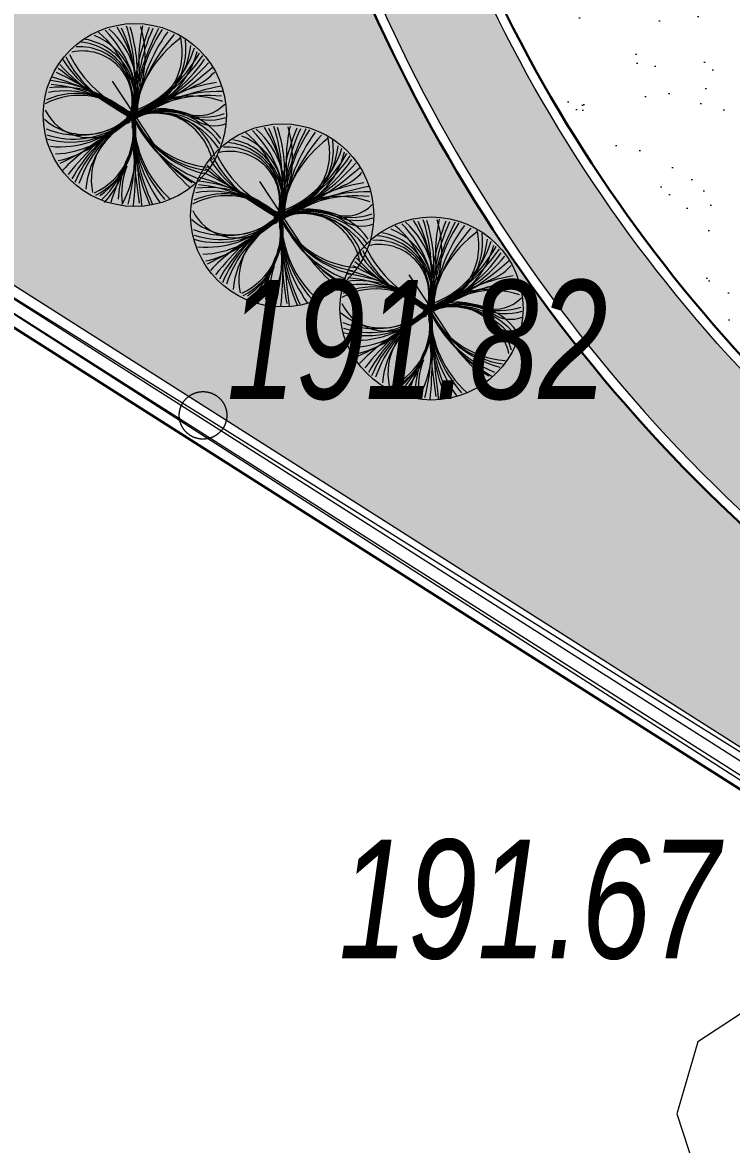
# Model space of a CAD drawing. Header units: millimetres. Extents: x -38151500 to -27467627, y -20617104 to -20349562.
# Drawn here: x -32394257 to -32388294, y -20512077 to -20502633 of the extents above; entities that cross this region are included whole.
import ezdxf
from ezdxf.xclip import XClip

# ---------------------------------------------------------------- set-up
doc = ezdxf.new("R2010")
doc.units = ezdxf.units.MM
doc.header["$MEASUREMENT"] = 0
doc.header["$XCLIPFRAME"] = 0
doc.layers.add('!!! ПОДОСНОВА', color=7, linetype='Continuous')
for name, color, linetype, lineweight in [('Новый_ГП_БК_08.20_Ном._пера__5', 5, 'Continuous', 30), ('Новый_ГП_Благоустройство штриховка_Ном._пера__246', 246, 'Continuous', 13), ('Новый_ГП_Граница участка_Ном._пера__1', 1, 'Continuous', 40), ('Новый_ГП_Ограждение_Ном._пера__152', 152, 'Continuous', 18), ('Новый_ГП_озеленение_газон_Ном._пера__74', 74, 'Continuous', 20), ('Новый_ГП_озеленение_кустарники_Ном._пера__86', 86, 'Continuous', 13), ('Новый_ГП_озеленение_кустарники_Ном._пера__94', 94, 'Continuous', 5), ('Чертеж_1_Новофедоровское_снт 28_07$0$tp_отметки_новые_Ном._пера__253', 252, 'Continuous', 18), ('Чертеж_1_Новый_ГП_Топография_Ном._пера__253', 252, 'Continuous', 18), ('Чертеж_1_Новый_Новофедоровское_снт 28_07$0$tp_Ограждения рабица_Ном._пера__253', 252, 'Continuous', 18), ('Чертеж_1_Новый_Новофедоровское_снт 28_07$0$tp_отметки_новые_Ном._пера__7', 7, 'Continuous', 18), ('Чертеж_1_Новый_Новофедоровское_снт 28_07$0$tp_рельеф_Ном._пера__253', 252, 'Continuous', 18)]:
    doc.layers.add(name, color=color, linetype=linetype, lineweight=lineweight)
doc.layers.add('Новый_ГП_озеленение_кустарники_Ном._пера__84', color=7, linetype='Continuous', lineweight=5, true_color=0x1f7f00)
doc.layers.add('Новый_ГП_Тротуар_Дорожки_Ном._пера__24', color=7, linetype='Continuous', lineweight=20, true_color=0x4f1400)
doc.styles.add('РЎР“Р•РќР•Р\xa0РР\xa0_РЎРўРР›Р¬_1', font='arial.ttf', dxfattribs={"width": 0.75})
pattern_1 = [(37.5, (5709271.23, 0), (-24.0004694, 734.119856), [0, -579.12, 0, -647.7, 0, -619.125]), (7.5, (5709271.2, 0), (674.284925, 1075.23765), [0, -312.42, 0, -521.97, 0, -200.025]), (327.5, (5708802.6, 0), (1186.488555, 2.155777), [0, -190.5, 0, -685.8, 0, -895.35]), (317.5, (5708802.6, 0), (1145.334679, 334.393985), [0, -95.25, 0, -449.58, 0, -514.35])]

# ---------------------------------------------------------------- blocks, each defined once
blk = doc.blocks.new('Чертеж_5_1', base_point=(5709271.2, 0))
at = {"layer": 'Чертеж_1_Новый_ГП_Топография_Ном._пера__253', "color": 252, "lineweight": 18, "flags": 128}
for points in [[(-32412928.5, -20517064.2), (-32412888.8, -20517000), (-32402401.8, -20499900.4), (-32376231.7, -20516708.2), (-32364670.8, -20500671), (-32354754.8, -20487867), (-32356508.8, -20480650), (-32358513.8, -20473503), (-32364006.8, -20475465), (-32366862.1, -20474628.4), (-32381133.3, -20465849), (-32371184.2, -20449640.3), (-32378792.8, -20444942), (-32419823.8, -20512686)], [(-32381958.8, -20466500), (-32362558.8, -20478480), (-32360088.8, -20474480), (-32355648.8, -20486530), (-32365378.8, -20500140), (-32364518.8, -20500700), (-32375878.8, -20516190), (-32376208.8, -20516730), (-32376478.8, -20516560), (-32400958.8, -20500980), (-32390278.8, -20483870), (-32391988.8, -20482750)]]:
    blk.add_lwpolyline(points, close=True, dxfattribs=at)
at = {"layer": 'Чертеж_1_Новый_Новофедоровское_снт 28_07$0$tp_Ограждения рабица_Ном._пера__253', "color": 252, "lineweight": 18, "flags": 128}
blk.add_lwpolyline([(-32402401.8, -20499900.4), (-32392738.8, -20505945), (-32387670.8, -20509117), (-32384530.8, -20511753), (-32383526.3, -20511091.3)], dxfattribs=at)
at = {"layer": 'Чертеж_1_Новый_Новофедоровское_снт 28_07$0$tp_отметки_новые_Ном._пера__7', "color": 7, "lineweight": 18}
blk.add_circle((-32392738.8, -20505940), 200, dxfattribs=at)
at = {"layer": 'Чертеж_1_Новый_Новофедоровское_снт 28_07$0$tp_рельеф_Ном._пера__253', "color": 252, "lineweight": 18, "flags": 128}
blk.add_lwpolyline([(-32384477.9, -20510399.3), (-32384977.4, -20510403.8), (-32386138.8, -20510480), (-32387222.3, -20510632.5), (-32387889.2, -20510762), (-32388578.7, -20511212.5), (-32388753.4, -20511818.8), (-32388560, -20512409.3), (-32388280.6, -20512978.3), (-32387904.6, -20513364.9), (-32387345.9, -20513665.5), (-32386876.5, -20513815.2), (-32385803.3, -20513909.2), (-32383672.3, -20513693.5), (-32381801.7, -20513484.6), (-32380413, -20513308.4)], dxfattribs=at)
at = {"layer": 'Чертеж_1_Новофедоровское_снт 28_07$0$tp_отметки_новые_Ном._пера__253', "color": 252, "lineweight": 18, "char_height": 999.996, "attachment_point": 7, "style": 'РЎР“Р•РќР•Р\xa0РР\xa0_РЎРўРР›Р¬_1'}
for s, insert in [('\\A1;{\\pql;\\fArial|b0|i1|c204|p0;\\W0.750000;191.82}', (-32392539.8, -20505815.3)), ('\\A1;{\\pql;\\fArial|b0|i1|c204|p0;\\W0.750000;191.67}', (-32391597.6, -20510525))]:
    blk.add_mtext(s, dxfattribs=dict(at, insert=insert))

msp = doc.modelspace()

# ---------------------------------------------------------------- hatches: boundary and pattern name
at = {"layer": 'Новый_ГП_Благоустройство штриховка_Ном._пера__246', "linetype": 'Continuous', "lineweight": 13}
h = msp.add_hatch(dxfattribs=at)
h.set_pattern_fill('Гравий_0005', color=246, style=0, pattern_type=2)
h.set_pattern_definition([(0, (5709271.23, 43.3), (173.2051, 300), [0, -25, 50, -271.4102]), (0, (5709271.23, -43.3), (173.2051, 300), [0, -25, 50, -271.4102]), (60, (5709271.23, 3e-09), (-173.2050711, 300.0000167), [50, -296.4102]), (60, (5709371.23, 3e-09), (-173.2050711, 300.0000167), [0, -296.4102, 50, 0, 0, 0]), (120, (5709271.23, 3e-09), (-346.4101711, 1.67e-05), [0, -296.4102, 50, 0, 0, 0]), (120, (5709371.23, 3e-09), (-346.4101711, 1.67e-05), [50, -296.4102])])
h.paths.add_polyline_path([(-32386045.03, -20491721.05), (-32386951.75, -20491154.4, 0.006807), (-32386854.78, -20491982.72, -0.3062134), (-32387696.71, -20493067.27, 0.0041139), (-32389797.65, -20493818.08, 0.2666049), (-32392163.03, -20497442.37, 0.0780142), (-32391928.89, -20500578.76, 0.1723091), (-32386801.29, -20507904.97, 0.3489048), (-32380840.64, -20507074.29, -0.2585313), (-32376447.91, -20505095.61, 0.0136544), (-32373936.39, -20505139.94, 0.3144836), (-32369183.16, -20502258.84), (-32369950.33, -20501779.39), (-32369952.07, -20501920.58, -0.3218012), (-32373908.31, -20504299.62, -0.0137708), (-32376394.98, -20504257.14, 0.2552703), (-32381480.77, -20506528.05, -0.3432439), (-32386344.31, -20507199.11, -0.1712031), (-32391114.77, -20500371.13, -0.0778536), (-32391324.95, -20497500.11, -0.2637), (-32389458.61, -20494588.46, -0.0040028), (-32387426.97, -20493862.81, 0.3175283), (-32386012.55, -20491944, -0.0065687)])
at = {"layer": 'Новый_ГП_озеленение_газон_Ном._пера__74', "linetype": 'Continuous', "lineweight": 20}
h = msp.add_hatch(dxfattribs=at)
h.set_pattern_fill('AR_SAND_0005', color=74, style=0, pattern_type=2)
h.set_pattern_definition(pattern_1)
h.paths.add_polyline_path([(-32399843.27, -20499759.47), (-32400546.81, -20500886.58), (-32376306.25, -20516314.19), (-32376128.16, -20516022.78), (-32367023.74, -20503608.39), (-32369114.56, -20502301.71, -0.3182453), (-32373938.91, -20505219.97, -0.0136448), (-32376453.02, -20505175.46, 0.258872), (-32380779.38, -20507125.97, -0.3493763), (-32386844.9, -20507972.13, -0.1724048), (-32392006.42, -20500598.54, -0.0780291), (-32392242.85, -20497436.84, -0.2668386), (-32389829.69, -20493744.62, -0.0041241), (-32387722.3, -20492991.46, 0.3045295), (-32386935.14, -20491985.23, -0.0082483), (-32387037.3, -20491100.93), (-32389717.06, -20489426.28), (-32395713.89, -20499021.83), (-32394834.76, -20499571.23), (-32396318.37, -20501945.51)])
h = msp.add_hatch(dxfattribs=at)
h.set_pattern_fill('AR_SAND_0005', color=74, style=0, pattern_type=2)
h.set_pattern_definition(pattern_1)
h.paths.add_polyline_path([(-32387401.2, -20493938.54, 0.0039917), (-32389426.03, -20494661.72, 0.2633703), (-32391245.13, -20497505.57, 0.0778382), (-32391037.23, -20500351.37, 0.171087), (-32386300.89, -20507131.79, 0.342622), (-32381541.43, -20506475.67, -0.2549845), (-32376390.01, -20504177.28, 0.0137834), (-32373905.45, -20504219.58, 0.3210024), (-32370031.46, -20501902.59), (-32370025.16, -20501732.63), (-32385953.71, -20491778.12, 0.0090704), (-32385932.43, -20491938.77, -0.3183331)])

# ---------------------------------------------------------------- linework, layer by layer
at = {"layer": 'Новый_ГП_БК_08.20_Ном._пера__5', "color": 5, "lineweight": 30}
msp.add_lwpolyline([(-32370031.46, -20501902.59, -0.3210024), (-32373905.45, -20504219.58, -0.0137834), (-32376390.01, -20504177.28, 0.2549845), (-32381541.43, -20506475.67, -0.342622), (-32386300.89, -20507131.79, -0.171087), (-32391037.23, -20500351.37, -0.0778382), (-32391245.13, -20497505.57, -0.2633703), (-32389426.03, -20494661.72, -0.0039917), (-32387401.2, -20493938.54, 0.3183331), (-32385932.43, -20491938.77, -0.0090704), (-32385953.71, -20491778.12), (-32387037.3, -20491100.93, 0.0082483), (-32386935.14, -20491985.23, -0.3045295), (-32387722.3, -20492991.46, 0.0041241), (-32389829.69, -20493744.62, 0.2668386), (-32392242.85, -20497436.84, 0.0780291), (-32392006.42, -20500598.54, 0.1724048), (-32386844.9, -20507972.13, 0.3493763), (-32380779.39, -20507125.97, -0.258872), (-32376453.02, -20505175.46, 0.0136448), (-32373938.91, -20505219.97, 0.3182453), (-32369114.56, -20502301.71), (-32370025.16, -20501732.63)], format="xyb", close=True, dxfattribs=at)
at = {"layer": 'Новый_ГП_Граница участка_Ном._пера__1', "color": 1, "lineweight": 40}
msp.add_lwpolyline([(-32381958.77, -20466500), (-32362558.77, -20478480), (-32360088.77, -20474480), (-32355648.77, -20486530), (-32365378.77, -20500140), (-32364518.77, -20500700), (-32375878.77, -20516190), (-32376208.77, -20516730), (-32376478.77, -20516560), (-32400958.77, -20500980), (-32390278.77, -20483870), (-32391988.77, -20482750)], close=True, dxfattribs=at)
at = {"layer": 'Новый_ГП_Ограждение_Ном._пера__152', "color": 152, "lineweight": 18}
msp.add_lwpolyline([(-32399756.41, -20499620.31), (-32400546.81, -20500886.58), (-32376306.25, -20516314.19), (-32376128.16, -20516022.78), (-32364948.25, -20500778.34), (-32365805.04, -20500220.42), (-32355985.17, -20486484.71), (-32360157.24, -20475161.87), (-32362461.13, -20478892.88), (-32381861.08, -20466912.91), (-32384195.28, -20470694.63), (-32384364.48, -20470587.99), (-32381926.21, -20466637.64), (-32362526.22, -20478617.63), (-32360111.59, -20474707.29), (-32355760.9, -20486514.9), (-32365520.86, -20500166.81), (-32364661.93, -20500726.11), (-32375961.9, -20516134.26), (-32376241.8, -20516592.28), (-32400821.45, -20500948.86), (-32399926.02, -20499514.33), (-32399756.54, -20499620.23)], dxfattribs=at)
msp.add_lwpolyline([(-32381893.65, -20466775.27), (-32362493.68, -20478755.25), (-32360134.41, -20474934.58), (-32355873.04, -20486499.81), (-32365662.95, -20500193.61), (-32364805.09, -20500752.22), (-32376045.03, -20516078.52), (-32376274.02, -20516453.24), (-32400684.13, -20500917.72), (-32390005.49, -20483809.91), (-32391716.31, -20482689.37)], close=True, dxfattribs=at)
at = {"layer": 'Новый_ГП_озеленение_газон_Ном._пера__74', "color": 74, "lineweight": 20}
for points in [[(-32396318.37, -20501945.51), (-32399843.27, -20499759.47), (-32400546.81, -20500886.58), (-32376306.25, -20516314.19), (-32376128.16, -20516022.78), (-32367023.74, -20503608.39), (-32369114.56, -20502301.71, -0.3182453), (-32373938.91, -20505219.97, -0.0136448), (-32376453.02, -20505175.46, 0.258872), (-32380779.38, -20507125.97, -0.3493763), (-32386844.9, -20507972.13, -0.1724048), (-32392006.42, -20500598.54, -0.0780291), (-32392242.85, -20497436.84, -0.2668386), (-32389829.69, -20493744.62, -0.0041241), (-32387722.3, -20492991.46, 0.3045295), (-32386935.14, -20491985.23, -0.0082483), (-32387037.3, -20491100.93), (-32389717.06, -20489426.28), (-32395713.89, -20499021.83), (-32394834.76, -20499571.23)], [(-32370025.16, -20501732.63), (-32370031.46, -20501902.59, -0.3210024), (-32373905.45, -20504219.58, -0.0137834), (-32376390.01, -20504177.28, 0.2549845), (-32381541.43, -20506475.67, -0.342622), (-32386300.89, -20507131.79, -0.171087), (-32391037.23, -20500351.37, -0.0778382), (-32391245.13, -20497505.57, -0.2633703), (-32389426.03, -20494661.72, -0.0039917), (-32387401.2, -20493938.54, 0.3183331), (-32385932.43, -20491938.77, -0.0090704), (-32385953.71, -20491778.12)]]:
    msp.add_lwpolyline(points, format="xyb", close=True, dxfattribs=at)
at = {"layer": 'Новый_ГП_озеленение_кустарники_Ном._пера__84', "color": 86, "lineweight": 5, "true_color": 0x1f7f00}
for p, q in [((-32393125.58, -20503696.07), (-32393499.48, -20503127.62)), ((-32393596.76, -20503598.79), (-32393028.3, -20503224.89)), ((-32391886.05, -20504540.8), (-32392259.95, -20503972.34)), ((-32392357.23, -20504443.52), (-32391788.77, -20504069.62)), ((-32390630.9, -20505324.62), (-32391004.8, -20504756.17)), ((-32391102.08, -20505227.35), (-32390533.63, -20504853.44))]:
    msp.add_line(p, q, dxfattribs=at)
at = {"layer": 'Новый_ГП_озеленение_кустарники_Ном._пера__86', "color": 86, "lineweight": 13}
for centre in [(-32393312.53, -20503411.84), (-32392073, -20504256.57), (-32390817.85, -20505040.4)]:
    msp.add_circle(centre, 770.25, dxfattribs=at)
at = {"layer": 'Новый_ГП_озеленение_кустарники_Ном._пера__94', "color": 94, "lineweight": 5}
for centre, radius, start, end in [((-32394353.97, -20503255.2), 1065.42, 353.56797, 33.176852), ((-32394886.47, -20503135.06), 1576.48, 358.306243, 17.34558), ((-32394147.11, -20502926.74), 921.61, 326.432293, 16.451157), ((-32394584.55, -20503061.59), 1293.49, 357.837054, 17.561674), ((-32391494.69, -20503372.15), 1832.74, 157.702922, 180.734116), ((-32391814.27, -20502970.71), 1465.26, 167.808547, 188.828624), ((-32393862.47, -20503262.16), 559.67, 345.23709, 67.802391), ((-32394117.71, -20503320.81), 785.44, 354.092828, 50.435072), ((-32394219.17, -20503360.49), 932.04, 357.825553, 45.218769), ((-32394011.3, -20503227.91), 723.77, 345.974414, 48.547977), ((-32394530.17, -20503204.64), 1224.01, 354.601003, 25.38092), ((-32391161.42, -20503689.97), 2195.21, 152.749466, 172.851802), ((-32392334.31, -20503572.67), 1001.45, 126.375947, 170.78846), ((-32393445.7, -20502885.24), 532.39, 284.023377, 14.248297), ((-32391919.87, -20503687.81), 1425.82, 138.104653, 168.11561), ((-32391917.16, -20503447.05), 1389.21, 147.031277, 179.198882), ((-32391770.36, -20503320.13), 1528.78, 155.371424, 183.065173), ((-32391896.63, -20503541.05), 1408.5, 143.972049, 173.211371), ((-32393775.4, -20503284.77), 447.04, 344.043764, 93.801571), ((-32393817.79, -20503306.76), 510, 347.525155, 84.092277), ((-32393817.54, -20503275.96), 508.39, 346.735179, 79.934808), ((-32393536.79, -20502753.73), 698.62, 286.262816, 353.931694), ((-32393594.13, -20502602.77), 820.69, 288.310161, 342.761258), ((-32393443.58, -20502856.73), 561.7, 290.186604, 7.98162), ((-32393005.49, -20502353.74), 1087.9, 212.974882, 254.459724), ((-32392978.24, -20502444.1), 1033.25, 207.626821, 249.801414), ((-32392955.18, -20502456.62), 1010.05, 206.174498, 248.38295), ((-32393752.54, -20503291.89), 418.97, 344.607785, 102.298765), ((-32393718.83, -20502282.37), 1190.87, 288.418042, 326.357938), ((-32394060.49, -20501991.52), 1608.74, 296.680918, 325.112376), ((-32393916.18, -20502231.19), 1323.82, 295.965817, 330.142069), ((-32393457.13, -20502720.16), 686.27, 283.76774, 346.703792), ((-32395853.29, -20506950.68), 4327.64, 54.466168, 64.232949), ((-32390304.99, -20498356.58), 5920.61, 231.920112, 238.72033), ((-32392633.11, -20501771.19), 1787.8, 222.901748, 247.252413), ((-32394241.77, -20501261.94), 2356.36, 292.267874, 312.081667), ((-32393903.52, -20501928.25), 1597.89, 291.601699, 319.184686), ((-32392959.86, -20502774.83), 419.86, 294.836936, 318.979944), ((-32394172.45, -20504441.92), 1328.01, 50.314091, 83.322611), ((-32394500.14, -20504911.24), 1883.56, 52.432465, 74.733257), ((-32392338.52, -20504781.11), 1668.93, 99.899299, 125.181121), ((-32393805.32, -20503832.35), 601.7, 41.528555, 114.573639), ((-32393899.83, -20503968.61), 759.88, 42.862293, 100.509178), ((-32393928.81, -20503975.5), 798.45, 42.454456, 97.322691), ((-32394114.68, -20504312.91), 1162.24, 49.175386, 85.164946), ((-32392610.99, -20504429.34), 1215.13, 88.270203, 126.31872), ((-32388657.11, -20512071.1), 9823.89, 114.836936, 118.023039), ((-32392199.04, -20505259.24), 2125.36, 100.452916, 120.250399), ((-32393777.28, -20503862.29), 615.89, 44.119091, 117.998095), ((-32392839.87, -20504067.5), 814.59, 70.788778, 127.167183), ((-32392686.35, -20504407.24), 1159.27, 84.843428, 122.32512), ((-32392776.36, -20503117.88), 299.21, 253.247242, 317.210021), ((-32393730.84, -20503055.12), 520.82, 228.883143, 321.341496), ((-32393695.29, -20503192.28), 410.45, 205.673693, 303.894913), ((-32393785.75, -20502835.93), 745.39, 248.5206, 309.409279), ((-32393855.97, -20502880.14), 759.79, 254.719821, 315.369902), ((-32392043.12, -20505348.13), 2326.24, 124.142383, 141.866819), ((-32393919.77, -20503514.43), 614.7, 295.805485, 7.834328), ((-32394240.65, -20503468.11), 925, 314.80794, 2.88865), ((-32394367.79, -20503467.6), 1051.97, 319.643607, 2.511955), ((-32392515.14, -20503025.88), 906.25, 205.664102, 255.841217), ((-32392634.57, -20503075.18), 777.29, 206.201479, 265.619915), ((-32392167.14, -20502846.25), 1301.88, 206.666192, 240.705318), ((-32393113.23, -20504037.21), 645.75, 36.466943, 109.236148), ((-32392440.63, -20503058.05), 951.8, 201.557774, 249.037273), ((-32393094.81, -20504091.91), 710.12, 74.636677, 108.864147), ((-32393058.99, -20503944.06), 576.02, 35.333868, 117.276178), ((-32393088.57, -20503809.11), 449.59, 63.351238, 121.189369), ((-32392604.82, -20503097.56), 787.64, 204.525514, 261.931138), ((-32393174.85, -20503911.52), 527.47, 13.357598, 106.116316), ((-32393050.85, -20504029.73), 653.06, 73.247242, 113.457683), ((-32393064.52, -20503876.81), 498.32, 57.205193, 119.429414), ((-32393115.99, -20503887), 491.83, 14.668596, 112.376329), ((-32393159.34, -20504059.3), 662.62, 33.897361, 102.529954), ((-32392743.94, -20502814.91), 614.21, 254.636677, 287.68929), ((-32392685.53, -20503005.97), 449.01, 243.351238, 287.780515), ((-32393826.61, -20502892.04), 722.5, 251.744399, 303.612471), ((-32393941.4, -20502891.4), 788.22, 264.153942, 313.778159), ((-32394021.33, -20502885.32), 855.22, 272.797985, 315.786872), ((-32395272.47, -20500997.59), 3119.69, 295.272066, 307.676049), ((-32392715.52, -20504566.39), 1283.51, 120.118808, 151.291025), ((-32392818.69, -20504390.07), 1078.42, 120.949667, 157.583773), ((-32392817.58, -20504319.82), 1019.64, 122.110977, 161.106453), ((-32392996.12, -20504101.22), 731.58, 114.168351, 174.967739), ((-32393153.41, -20503957.58), 524.99, 112.596357, 191.774746), ((-32393918.74, -20503546.25), 607.51, 297.29481, 6.913747), ((-32393988.27, -20503548.06), 663.11, 305.283666, 9.945274), ((-32394226.59, -20503724.55), 919.14, 331.487258, 13.826286), ((-32395072.43, -20503735.44), 1757.71, 345.95232, 9.388805), ((-32132453.86, -20474730.64), 262457.79, 186.2828685, 186.4410488), ((-32392062.18, -20503414.56), 1271.89, 181.402537, 215.324398), ((-32389023.06, -20503459.7), 4307.77, 180.137048, 189.268634), ((-32392257.08, -20503405.65), 1075.66, 183.429498, 221.819167), ((-32391574.28, -20503426.71), 1751.95, 180.67192, 204.751657), ((-32391689.67, -20503512.4), 1634.07, 178.567903, 203.641877), ((-32398664.59, -20503710.75), 5361.73, 354.98936, 2.523392), ((-32392406.26, -20503440.29), 912.3, 180.53548, 228.173114), ((-32391165.07, -20502187.46), 2489.93, 210.478154, 227.367191), ((-32392055.6, -20502797.16), 1414.57, 207.710661, 236.736424), ((-32392643.62, -20503223.57), 278.77, 237.205193, 290.226886), ((-32393114.43, -20504099.93), 1065.42, 353.56797, 33.176852), ((-32393290.64, -20504049.37), 1224.01, 354.601003, 25.38092), ((-32393646.94, -20503979.78), 1576.48, 358.306243, 17.34558), ((-32392907.58, -20503771.46), 921.61, 326.432293, 16.451157), ((-32393345.02, -20503906.31), 1293.49, 357.837054, 17.561674), ((-32390255.16, -20504216.87), 1832.74, 157.702922, 180.734116), ((-32390574.74, -20503815.44), 1465.26, 167.808547, 188.828624), ((-32394161.3, -20502878.79), 939.83, 282.639465, 314.206255), ((-32392758.72, -20504971.98), 1595.07, 119.312382, 136.549623), ((-32392578, -20504120.69), 508.39, 346.735179, 79.934808), ((-32392622.94, -20504106.88), 559.67, 345.23709, 67.802391), ((-32392878.18, -20504165.54), 785.44, 354.092828, 50.435072), ((-32392979.64, -20504205.22), 932.04, 357.825553, 45.218769), ((-32392771.77, -20504072.64), 723.77, 345.974414, 48.547977), ((-32389921.89, -20504534.7), 2195.21, 152.749466, 172.851802), ((-32391094.78, -20504417.39), 1001.45, 126.375947, 170.78846), ((-32392206.17, -20503729.96), 532.39, 284.023377, 14.248297), ((-32390680.34, -20504532.53), 1425.82, 138.104653, 168.11561), ((-32390677.63, -20504291.78), 1389.21, 147.031277, 179.198882), ((-32390530.83, -20504164.85), 1528.78, 155.371424, 183.065173), ((-32390657.09, -20504385.78), 1408.5, 143.972049, 173.211371), ((-32389708.06, -20505366.18), 3996.75, 154.75071, 162.247895), ((-32392535.87, -20504129.5), 447.04, 344.043764, 93.801571), ((-32392578.26, -20504151.49), 510, 347.525155, 84.092277), ((-32392297.25, -20503598.46), 698.62, 286.262816, 353.931694), ((-32392354.6, -20503447.5), 820.69, 288.310161, 342.761258), ((-32392204.05, -20503701.46), 561.7, 290.186604, 7.98162), ((-32391765.95, -20503198.47), 1087.9, 212.974882, 254.459724), ((-32391738.71, -20503288.82), 1033.25, 207.626821, 249.801414), ((-32391715.65, -20503301.34), 1010.05, 206.174498, 248.38295), ((-32392513.01, -20504136.61), 418.97, 344.607785, 102.298765), ((-32392479.3, -20503127.09), 1190.87, 288.418042, 326.357938), ((-32392820.96, -20502836.25), 1608.74, 296.680918, 325.112376), ((-32392676.65, -20503075.92), 1323.82, 295.965817, 330.142069), ((-32392217.6, -20503564.88), 686.27, 283.76774, 346.703792), ((-32392132.05, -20504228.03), 1325.89, 164.961333, 175.352754), ((-32392715.29, -20504085.7), 707.91, 159.966354, 186.294154), ((-32394613.76, -20507795.4), 4327.64, 54.466168, 64.232949), ((-32389065.45, -20499201.3), 5920.61, 231.920112, 238.72033), ((-32391393.58, -20502615.92), 1787.8, 222.901748, 247.252413), ((-32393002.24, -20502106.66), 2356.36, 292.267874, 312.081667), ((-32392663.99, -20502772.98), 1597.89, 291.601699, 319.184686), ((-32391720.33, -20503619.55), 419.86, 294.836936, 318.979944), ((-32392932.92, -20505286.64), 1328.01, 50.314091, 83.322611), ((-32393260.6, -20505755.96), 1883.56, 52.432465, 74.733257), ((-32391098.98, -20505625.84), 1668.93, 99.899299, 125.181121), ((-32392537.74, -20504707.02), 615.89, 44.119091, 117.998095), ((-32392565.79, -20504677.07), 601.7, 41.528555, 114.573639), ((-32392660.3, -20504813.34), 759.88, 42.862293, 100.509178), ((-32392689.28, -20504820.23), 798.45, 42.454456, 97.322691), ((-32392875.15, -20505157.63), 1162.24, 49.175386, 85.164946), ((-32391371.46, -20505274.06), 1215.13, 88.270203, 126.31872), ((-32391446.81, -20505251.97), 1159.27, 84.843428, 122.32512), ((-32387417.57, -20512915.83), 9823.89, 114.836936, 118.023039), ((-32390959.51, -20506103.97), 2125.36, 100.452916, 120.250399), ((-32391600.33, -20504912.22), 814.59, 70.788778, 127.167183), ((-32391536.83, -20503962.6), 299.21, 253.247242, 317.210021), ((-32392491.31, -20503899.85), 520.82, 228.883143, 321.341496), ((-32392455.76, -20504037.01), 410.45, 205.673693, 303.894913), ((-32392546.22, -20503680.66), 745.39, 248.5206, 309.409279), ((-32392616.43, -20503724.87), 759.79, 254.719821, 315.369902), ((-32390803.59, -20506192.86), 2326.24, 124.142383, 141.866819), ((-32391756.59, -20504945.95), 731.58, 114.168351, 174.967739), ((-32392680.24, -20504359.16), 614.7, 295.805485, 7.834328), ((-32392748.74, -20504392.79), 663.11, 305.283666, 9.945274), ((-32393001.12, -20504312.84), 925, 314.80794, 2.88865), ((-32393128.25, -20504312.33), 1051.97, 319.643607, 2.511955), ((-32391275.61, -20503870.61), 906.25, 205.664102, 255.841217), ((-32391395.04, -20503919.9), 777.29, 206.201479, 265.619915), ((-32390927.61, -20503690.98), 1301.88, 206.666192, 240.705318), ((-32391873.7, -20504881.94), 645.75, 36.466943, 109.236148), ((-32391201.1, -20503902.78), 951.8, 201.557774, 249.037273), ((-32391855.27, -20504936.64), 710.12, 74.636677, 108.864147), ((-32391819.46, -20504788.78), 576.02, 35.333868, 117.276178), ((-32391849.04, -20504653.83), 449.59, 63.351238, 121.189369), ((-32391365.29, -20503942.28), 787.64, 204.525514, 261.931138), ((-32391935.32, -20504756.24), 527.47, 13.357598, 106.116316), ((-32391811.31, -20504874.46), 653.06, 73.247242, 113.457683), ((-32391824.99, -20504721.53), 498.32, 57.205193, 119.429414), ((-32391876.46, -20504731.72), 491.83, 14.668596, 112.376329), ((-32391919.81, -20504904.03), 662.62, 33.897361, 102.529954), ((-32391504.41, -20503659.63), 614.21, 254.636677, 287.68929), ((-32391446, -20503850.69), 449.01, 243.351238, 287.780515), ((-32392587.08, -20503736.76), 722.5, 251.744399, 303.612471), ((-32392701.87, -20503736.12), 788.22, 264.153942, 313.778159), ((-32392781.8, -20503730.05), 855.22, 272.797985, 315.786872), ((-32394032.94, -20501842.32), 3119.69, 295.272066, 307.676049), ((-32391475.99, -20505411.11), 1283.51, 120.118808, 151.291025), ((-32391579.16, -20505234.79), 1078.42, 120.949667, 157.583773), ((-32391578.05, -20505164.55), 1019.64, 122.110977, 161.106453), ((-32391913.88, -20504802.3), 524.99, 112.596357, 191.774746), ((-32392679.21, -20504390.98), 607.51, 297.29481, 6.913747), ((-32392987.06, -20504569.28), 919.14, 331.487258, 13.826286), ((-32393832.9, -20504580.17), 1757.71, 345.95232, 9.388805), ((-32131214.33, -20475575.36), 262457.79, 186.2828685, 186.4410488), ((-32390822.65, -20504259.29), 1271.89, 181.402537, 215.324398), ((-32387783.53, -20504304.42), 4307.77, 180.137048, 189.268634), ((-32391017.55, -20504250.38), 1075.66, 183.429498, 221.819167), ((-32390334.75, -20504271.43), 1751.95, 180.67192, 204.751657), ((-32390450.14, -20504357.12), 1634.07, 178.567903, 203.641877), ((-32397425.06, -20504555.47), 5361.73, 354.98936, 2.523392), ((-32391166.73, -20504285.01), 912.3, 180.53548, 228.173114), ((-32389925.53, -20503032.19), 2489.93, 210.478154, 227.367191), ((-32390816.07, -20503641.89), 1414.57, 207.710661, 236.736424), ((-32391404.09, -20504068.3), 278.77, 237.205193, 290.226886), ((-32391367.79, -20504890.71), 559.67, 345.23709, 67.802391), ((-32391623.03, -20504949.36), 785.44, 354.092828, 50.435072), ((-32391724.49, -20504989.04), 932.04, 357.825553, 45.218769), ((-32391516.63, -20504856.47), 723.77, 345.974414, 48.547977), ((-32391859.29, -20504883.76), 1065.42, 353.56797, 33.176852), ((-32392035.49, -20504833.19), 1224.01, 354.601003, 25.38092), ((-32392391.79, -20504763.61), 1576.48, 358.306243, 17.34558), ((-32391652.43, -20504555.29), 921.61, 326.432293, 16.451157), ((-32392089.87, -20504690.14), 1293.49, 357.837054, 17.561674), ((-32388666.74, -20505318.53), 2195.21, 152.749466, 172.851802), ((-32389000.02, -20505000.7), 1832.74, 157.702922, 180.734116), ((-32389425.19, -20505316.36), 1425.82, 138.104653, 168.11561), ((-32389422.48, -20505075.61), 1389.21, 147.031277, 179.198882), ((-32389275.68, -20504948.68), 1528.78, 155.371424, 183.065173), ((-32389401.95, -20505169.6), 1408.5, 143.972049, 173.211371), ((-32389319.6, -20504599.26), 1465.26, 167.808547, 188.828624), ((-32392921.77, -20503723.51), 939.83, 282.639465, 314.206255), ((-32391519.19, -20505816.7), 1595.07, 119.312382, 136.549623), ((-32391280.72, -20504913.33), 447.04, 344.043764, 93.801571), ((-32391323.11, -20504935.31), 510, 347.525155, 84.092277), ((-32391322.86, -20504904.52), 508.39, 346.735179, 79.934808), ((-32391042.11, -20504382.28), 698.62, 286.262816, 353.931694), ((-32389839.63, -20505201.22), 1001.45, 126.375947, 170.78846), ((-32390951.02, -20504513.79), 532.39, 284.023377, 14.248297), ((-32390948.9, -20504485.29), 561.7, 290.186604, 7.98162), ((-32388468.53, -20506210.91), 3996.75, 154.75071, 162.247895), ((-32390483.57, -20504072.65), 1033.25, 207.626821, 249.801414), ((-32390460.5, -20504085.17), 1010.05, 206.174498, 248.38295), ((-32391257.86, -20504920.44), 418.97, 344.607785, 102.298765), ((-32391565.82, -20503620.08), 1608.74, 296.680918, 325.112376), ((-32391421.5, -20503859.75), 1323.82, 295.965817, 330.142069), ((-32391099.46, -20504231.32), 820.69, 288.310161, 342.761258), ((-32390962.46, -20504348.71), 686.27, 283.76774, 346.703792), ((-32387810.31, -20499985.13), 5920.61, 231.920112, 238.72033), ((-32390138.44, -20503399.74), 1787.8, 222.901748, 247.252413), ((-32390510.81, -20503982.3), 1087.9, 212.974882, 254.459724), ((-32391747.09, -20502890.49), 2356.36, 292.267874, 312.081667), ((-32391224.16, -20503910.92), 1190.87, 288.418042, 326.357938), ((-32391408.84, -20503556.8), 1597.89, 291.601699, 319.184686), ((-32390892.52, -20505072.75), 1325.89, 164.961333, 175.352754), ((-32391475.76, -20504930.43), 707.91, 159.966354, 186.294154), ((-32391677.77, -20506070.47), 1328.01, 50.314091, 83.322611), ((-32392005.46, -20506539.79), 1883.56, 52.432465, 74.733257), ((-32393358.61, -20508579.23), 4327.64, 54.466168, 64.232949), ((-32390465.19, -20504403.38), 419.86, 294.836936, 318.979944), ((-32391405.15, -20505597.16), 759.88, 42.862293, 100.509178), ((-32391434.13, -20505604.05), 798.45, 42.454456, 97.322691), ((-32391620.01, -20505941.46), 1162.24, 49.175386, 85.164946), ((-32390116.31, -20506057.89), 1215.13, 88.270203, 126.31872), ((-32389843.84, -20506409.66), 1668.93, 99.899299, 125.181121), ((-32386162.43, -20513699.65), 9823.89, 114.836936, 118.023039), ((-32389704.36, -20506887.79), 2125.36, 100.452916, 120.250399), ((-32391282.6, -20505490.84), 615.89, 44.119091, 117.998095), ((-32391310.65, -20505460.9), 601.7, 41.528555, 114.573639), ((-32390345.19, -20505696.05), 814.59, 70.788778, 127.167183), ((-32390191.67, -20506035.8), 1159.27, 84.843428, 122.32512), ((-32391236.17, -20504683.67), 520.82, 228.883143, 321.341496), ((-32391200.62, -20504820.83), 410.45, 205.673693, 303.894913), ((-32390618.55, -20505665.76), 645.75, 36.466943, 109.236148), ((-32389945.95, -20504686.61), 951.8, 201.557774, 249.037273), ((-32390600.13, -20505720.47), 710.12, 74.636677, 108.864147), ((-32390564.31, -20505572.61), 576.02, 35.333868, 117.276178), ((-32390593.9, -20505437.66), 449.59, 63.351238, 121.189369), ((-32390680.17, -20505540.07), 527.47, 13.357598, 106.116316), ((-32390556.17, -20505658.28), 653.06, 73.247242, 113.457683), ((-32390569.84, -20505505.36), 498.32, 57.205193, 119.429414), ((-32390621.32, -20505515.55), 491.83, 14.668596, 112.376329), ((-32390664.66, -20505687.85), 662.62, 33.897361, 102.529954), ((-32390249.26, -20504443.46), 614.21, 254.636677, 287.68929), ((-32390190.86, -20504634.52), 449.01, 243.351238, 287.780515), ((-32390281.68, -20504746.43), 299.21, 253.247242, 317.210021), ((-32391291.07, -20504464.48), 745.39, 248.5206, 309.409279), ((-32391361.29, -20504508.69), 759.79, 254.719821, 315.369902), ((-32391331.93, -20504520.59), 722.5, 251.744399, 303.612471), ((-32391446.72, -20504519.95), 788.22, 264.153942, 313.778159), ((-32391526.65, -20504513.88), 855.22, 272.797985, 315.786872), ((-32392777.79, -20502626.14), 3119.69, 295.272066, 307.676049), ((-32389548.45, -20506976.68), 2326.24, 124.142383, 141.866819), ((-32390220.84, -20506194.94), 1283.51, 120.118808, 151.291025), ((-32390324.01, -20506018.62), 1078.42, 120.949667, 157.583773), ((-32390322.9, -20505948.38), 1019.64, 122.110977, 161.106453), ((-32390501.44, -20505729.77), 731.58, 114.168351, 174.967739), ((-32390658.74, -20505586.13), 524.99, 112.596357, 191.774746), ((-32391425.1, -20505142.98), 614.7, 295.805485, 7.834328), ((-32391424.06, -20505174.8), 607.51, 297.29481, 6.913747), ((-32391493.6, -20505176.61), 663.11, 305.283666, 9.945274), ((-32391745.97, -20505096.66), 925, 314.80794, 2.88865), ((-32391873.11, -20505096.16), 1051.97, 319.643607, 2.511955), ((-32392577.76, -20505363.99), 1757.71, 345.95232, 9.388805), ((-32129959.18, -20476359.19), 262457.79, 186.2828685, 186.4410488), ((-32389567.5, -20505043.11), 1271.89, 181.402537, 215.324398), ((-32390020.46, -20504654.43), 906.25, 205.664102, 255.841217), ((-32390139.89, -20504703.73), 777.29, 206.201479, 265.619915), ((-32386528.38, -20505088.25), 4307.77, 180.137048, 189.268634), ((-32389762.4, -20505034.21), 1075.66, 183.429498, 221.819167), ((-32389672.46, -20504474.8), 1301.88, 206.666192, 240.705318), ((-32389079.6, -20505055.26), 1751.95, 180.67192, 204.751657), ((-32389194.99, -20505140.95), 1634.07, 178.567903, 203.641877), ((-32396169.92, -20505339.3), 5361.73, 354.98936, 2.523392), ((-32390110.15, -20504726.11), 787.64, 204.525514, 261.931138), ((-32389911.58, -20505068.84), 912.3, 180.53548, 228.173114), ((-32388670.39, -20503816.02), 2489.93, 210.478154, 227.367191), ((-32389560.92, -20504425.72), 1414.57, 207.710661, 236.736424), ((-32390148.95, -20504852.13), 278.77, 237.205193, 290.226886), ((-32391666.63, -20504507.34), 939.83, 282.639465, 314.206255), ((-32390264.04, -20506600.53), 1595.07, 119.312382, 136.549623), ((-32391731.92, -20505353.11), 919.14, 331.487258, 13.826286), ((-32387213.38, -20506994.74), 3996.75, 154.75071, 162.247895), ((-32390220.61, -20505714.25), 707.91, 159.966354, 186.294154), ((-32389637.37, -20505856.58), 1325.89, 164.961333, 175.352754)]:
    msp.add_arc(centre, radius, start, end, dxfattribs=at)
at = {"layer": 'Новый_ГП_Тротуар_Дорожки_Ном._пера__24', "color": 28, "lineweight": 20, "true_color": 0x4f1400}
msp.add_lwpolyline([(-32369952.07, -20501920.58, -0.3218012), (-32373908.31, -20504299.62, -0.0137708), (-32376394.98, -20504257.14, 0.2552703), (-32381480.77, -20506528.05, -0.3432439), (-32386344.31, -20507199.11, -0.1712031), (-32391114.77, -20500371.13, -0.0778536), (-32391324.95, -20497500.11, -0.2637), (-32389458.61, -20494588.46, -0.0040028), (-32387426.97, -20493862.81, 0.3175283), (-32386012.55, -20491944, -0.0101135), (-32386060.13, -20491600.41), (-32386963.78, -20491035.68, 0.007781), (-32386854.78, -20491982.72, -0.3062134), (-32387696.71, -20493067.27, 0.0041139), (-32389797.65, -20493818.08, 0.2666049), (-32392163.03, -20497442.37, 0.0780142), (-32391928.89, -20500578.76, 0.1723091), (-32386801.29, -20507904.97, 0.3489048), (-32380840.64, -20507074.29, -0.2585313), (-32376447.91, -20505095.61, 0.0136544), (-32373936.39, -20505139.94, 0.3198609), (-32369145.63, -20502171.68), (-32369948.99, -20501669.63)], format="xyb", close=True, dxfattribs=at)

# ---------------------------------------------------------------- block references
at = {"layer": '!!! ПОДОСНОВА', "color": 252, "lineweight": 40}
ref = msp.add_blockref('Чертеж_5_1', (5709271.23, 0), dxfattribs=at)
XClip(ref).set_block_clipping_path([(-32447502.6966846101, -20418838.4532491304), (-32447502.6966846101, -20510095.8116091713), (-32424922.1270352304, -20510095.8116091713), (-32419528.9893509001, -20521215.6831232607), (-32334163.1257211715, -20521215.6831232607), (-32334163.1257211715, -20418721.7424019799)])

doc.saveas('drawing.dxf')
